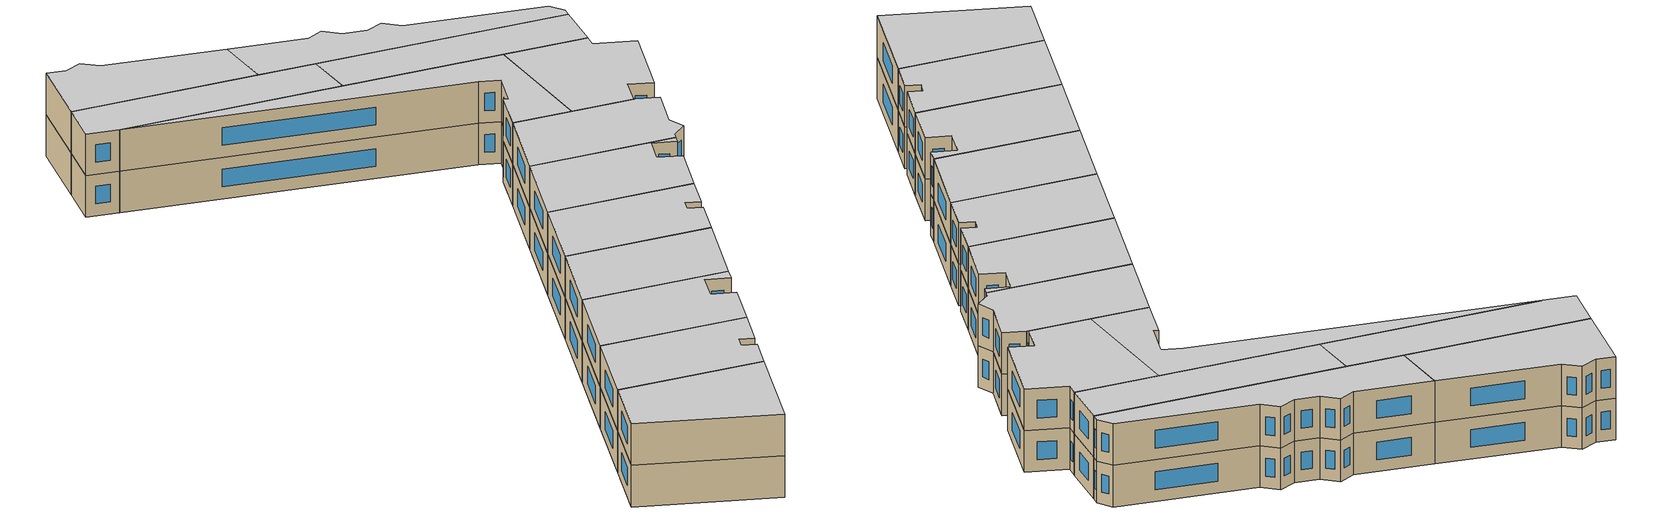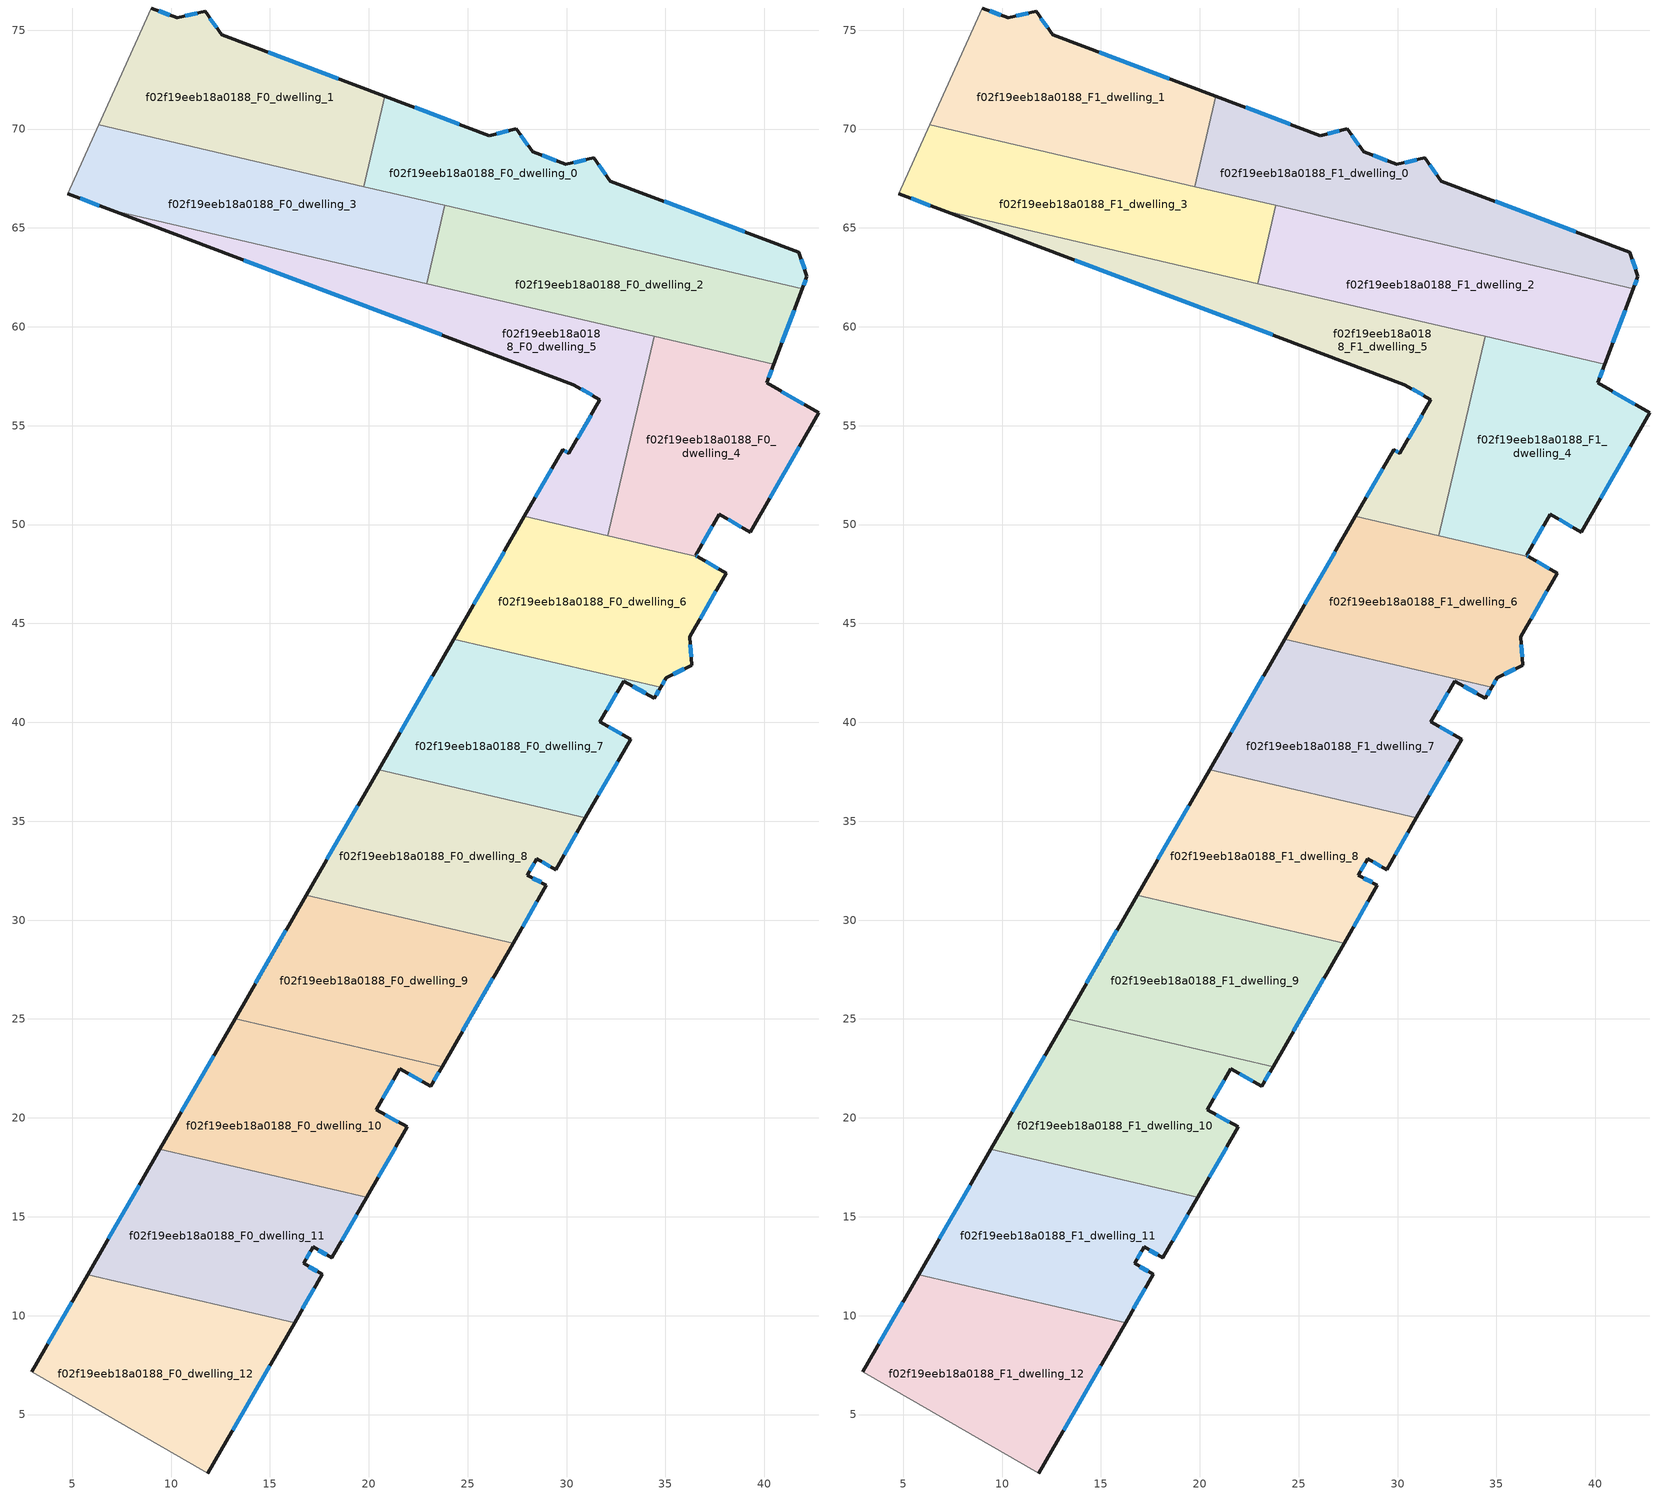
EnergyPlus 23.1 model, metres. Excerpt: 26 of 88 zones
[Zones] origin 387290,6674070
f02f19eeb18a0188_F0_dwelling_0
 floor ground (EU_floor_Construction): 41.74,63.77 42.15,62.55 41.92,61.94 19.74,67.09 20.81,71.66 26.09,69.67 27.45,70.02 28.29,68.85 29.97,68.21 31.37,68.54 32.21,67.37 z0
 wall outside (EU_wall_Construction): 41.92,61.94 42.15,62.55 41.74,63.77 32.21,67.37 31.37,68.54 29.97,68.21 28.29,68.85 27.45,70.02 26.09,69.67 20.81,71.66 z0:3
 wall to f02f19eeb18a0188_F0_dwelling_1 (EU_wall_Construction): 20.81,71.66 19.74,67.09 z0:3
 wall to f02f19eeb18a0188_F0_dwelling_2 (EU_wall_Construction): 23.85,66.14 41.92,61.94 z0:3
 wall to f02f19eeb18a0188_F0_dwelling_3 (EU_wall_Construction): 19.74,67.09 23.85,66.14 z0:3
 window (EU_Window_Construction): 28.05,69.18 27.69,69.68 / 29.49,68.39 28.77,68.67 / 30.97,68.44 30.37,68.3 / 31.97,67.7 31.61,68.2 / 39.02,64.8 34.94,66.34 / 42.03,62.9 41.86,63.42 / 41.99,62.11 42.09,62.37 / 24.58,70.24 22.32,71.09 / 27.06,69.92 26.48,69.77 z0.86:2.14
f02f19eeb18a0188_F0_dwelling_1
 floor ground (EU_floor_Construction): 20.81,71.66 19.74,67.09 6.34,70.21 9,76.12 10.32,75.62 11.72,75.95 12.56,74.78 z0
 wall outside (EU_wall_Construction): 20.81,71.66 12.56,74.78 11.72,75.95 10.32,75.62 9,76.12 z0:3
 wall adiabatic (EU_wall_Construction): 9,76.12 6.34,70.21 z0:3
 wall to f02f19eeb18a0188_F0_dwelling_3 (EU_wall_Construction): 6.34,70.21 19.74,67.09 z0:3
 window (EU_Window_Construction): 18.45,72.55 14.92,73.89 / 9.94,75.77 9.38,75.98 / 11.32,75.86 10.72,75.72 / 12.32,75.11 11.96,75.62 z0.86:2.14
f02f19eeb18a0188_F0_dwelling_10
 floor ground (EU_floor_Construction): 23.7,22.59 23.12,21.59 21.56,22.49 20.37,20.41 21.95,19.54 19.89,15.98 9.43,18.41 13.24,25.02 z0
 wall outside (EU_wall_Construction): 19.89,15.98 21.95,19.54 20.37,20.41 21.56,22.49 23.12,21.59 23.7,22.59 / 13.24,25.02 9.43,18.41 z0:3
 wall to f02f19eeb18a0188_F0_dwelling_11 (EU_wall_Construction): 9.43,18.41 19.89,15.98 z0:3
 wall to f02f19eeb18a0188_F0_dwelling_9 (EU_wall_Construction): 23.7,22.59 13.24,25.02 z0:3
 window (EU_Window_Construction): 22.01,22.23 22.68,21.84 / 20.71,21 21.22,21.89 / 21.49,19.79 20.82,20.16 / 20.48,17 21.36,18.52 / 12.15,23.13 10.52,20.3 / 23.29,21.87 23.54,22.3 z0.86:2.14
f02f19eeb18a0188_F0_dwelling_11
 floor ground (EU_floor_Construction): 19.89,15.98 18.13,12.92 17.18,13.47 16.7,12.64 17.65,12.09 16.24,9.64 5.78,12.07 9.43,18.41 z0
 wall outside (EU_wall_Construction): 16.24,9.64 17.65,12.09 16.7,12.64 17.18,13.47 18.13,12.92 19.89,15.98 / 9.43,18.41 5.78,12.07 z0:3
 wall to f02f19eeb18a0188_F0_dwelling_12 (EU_wall_Construction): 5.78,12.07 16.24,9.64 z0:3
 window (EU_Window_Construction): 17.45,13.32 17.86,13.08 / 16.84,12.88 17.04,13.24 / 17.38,12.25 16.97,12.48 / 16.64,10.34 17.25,11.39 / 8.39,16.6 6.82,13.88 / 18.63,13.8 19.39,15.11 z0.86:2.14
f02f19eeb18a0188_F0_dwelling_12
 floor ground (EU_floor_Construction): 16.24,9.64 11.86,2.04 2.96,7.17 5.78,12.07 z0
 wall outside (EU_wall_Construction): 5.78,12.07 2.96,7.17 / 11.86,2.04 16.24,9.64 z0:3
 wall adiabatic (EU_wall_Construction): 2.96,7.17 11.86,2.04 z0:3
 window (EU_Window_Construction): 4.97,10.67 3.76,8.57 / 13.11,4.21 14.99,7.47 z0.86:2.14
f02f19eeb18a0188_F0_dwelling_2
 floor ground (EU_floor_Construction): 41.92,61.94 40.48,58.11 22.93,62.19 23.85,66.14 z0
 wall outside (EU_wall_Construction): 40.48,58.11 41.92,61.94 z0:3
 wall to f02f19eeb18a0188_F0_dwelling_3 (EU_wall_Construction): 23.85,66.14 22.93,62.19 z0:3
 wall to f02f19eeb18a0188_F0_dwelling_5 (EU_wall_Construction): 22.93,62.19 34.42,59.52 z0:3
 wall to f02f19eeb18a0188_F0_dwelling_4 (EU_wall_Construction): 34.42,59.52 40.48,58.11 z0:3
 window (EU_Window_Construction): 40.89,59.2 41.51,60.84 z0.86:2.14
f02f19eeb18a0188_F0_dwelling_3
 floor ground (EU_floor_Construction): 23.85,66.14 22.93,62.19 6.99,65.89 4.77,66.73 6.34,70.21 z0
 wall outside (EU_wall_Construction): 4.77,66.73 6.99,65.89 z0:3
 wall adiabatic (EU_wall_Construction): 6.34,70.21 4.77,66.73 z0:3
 wall to f02f19eeb18a0188_F0_dwelling_5 (EU_wall_Construction): 6.99,65.89 22.93,62.19 z0:3
 window (EU_Window_Construction): 5.41,66.49 6.36,66.13 z0.86:2.14
f02f19eeb18a0188_F0_dwelling_4
 floor ground (EU_floor_Construction): 40.48,58.11 40.12,57.16 42.75,55.65 39.28,49.62 37.72,50.52 36.52,48.44 36.63,48.37 32.08,49.43 34.42,59.52 z0
 wall outside (EU_wall_Construction): 36.63,48.37 36.52,48.44 37.72,50.52 39.28,49.62 42.75,55.65 40.12,57.16 40.48,58.11 z0:3
 wall to f02f19eeb18a0188_F0_dwelling_5 (EU_wall_Construction): 34.42,59.52 32.08,49.43 z0:3
 wall to f02f19eeb18a0188_F0_dwelling_6 (EU_wall_Construction): 32.08,49.43 36.63,48.37 z0:3
 window (EU_Window_Construction): 40.27,51.34 41.75,53.93 / 38.16,50.26 38.83,49.88 / 36.86,49.03 37.37,49.92 / 36.6,48.39 36.55,48.42 / 40.22,57.43 40.37,57.84 / 42,56.08 40.87,56.73 z0.86:2.14
f02f19eeb18a0188_F0_dwelling_5
 floor ground (EU_floor_Construction): 34.42,59.52 32.08,49.43 27.87,50.41 29.81,53.78 30.12,53.6 31.68,56.31 30.35,57.08 6.99,65.89 z0
 wall outside (EU_wall_Construction): 6.99,65.89 30.35,57.08 31.68,56.31 30.12,53.6 29.81,53.78 27.87,50.41 z0:3
 wall to f02f19eeb18a0188_F0_dwelling_6 (EU_wall_Construction): 27.87,50.41 32.08,49.43 z0:3
 window (EU_Window_Construction): 30.03,53.65 29.9,53.73 / 31.24,55.54 30.57,54.37 / 30.73,56.86 31.3,56.53 / 13.67,63.38 23.68,59.6 / 29.25,52.82 28.42,51.37 z0.86:2.14
f02f19eeb18a0188_F0_dwelling_6
 floor ground (EU_floor_Construction): 36.63,48.37 38.08,47.54 36.23,44.33 36.33,42.9 35.03,42.26 34.76,41.78 24.29,44.21 27.87,50.41 z0
 wall outside (EU_wall_Construction): 34.76,41.78 35.03,42.26 36.33,42.9 36.23,44.33 38.08,47.54 36.63,48.37 / 27.87,50.41 24.29,44.21 z0:3
 wall to f02f19eeb18a0188_F0_dwelling_7 (EU_wall_Construction): 24.29,44.21 34.76,41.78 z0:3
 window (EU_Window_Construction): 36.76,45.25 37.55,46.62 / 36.3,43.31 36.26,43.92 / 35.4,42.44 35.96,42.71 / 34.84,41.91 34.95,42.12 / 26.85,48.64 25.32,45.98 / 37.66,47.78 37.04,48.14 z0.86:2.14
f02f19eeb18a0188_F0_dwelling_7
 floor ground (EU_floor_Construction): 34.76,41.78 34.43,41.22 32.9,42.07 31.68,40.04 33.24,39.14 30.95,35.17 20.49,37.6 24.29,44.21 z0
 wall outside (EU_wall_Construction): 30.95,35.17 33.24,39.14 31.68,40.04 32.9,42.07 34.43,41.22 34.76,41.78 / 24.29,44.21 20.49,37.6 z0:3
 wall to f02f19eeb18a0188_F0_dwelling_8 (EU_wall_Construction): 20.49,37.6 30.95,35.17 z0:3
 window (EU_Window_Construction): 33.34,41.83 33.99,41.46 / 32.03,40.62 32.55,41.49 / 32.79,39.39 32.12,39.78 / 31.6,36.3 32.58,38 / 23.21,42.32 21.58,39.49 / 34.53,41.38 34.66,41.62 z0.86:2.14
f02f19eeb18a0188_F0_dwelling_8
 floor ground (EU_floor_Construction): 30.95,35.17 29.44,32.55 28.49,33.1 28.01,32.27 28.98,31.76 27.3,28.84 16.84,31.27 20.49,37.6 z0
 wall outside (EU_wall_Construction): 27.3,28.84 28.98,31.76 28.01,32.27 28.49,33.1 29.44,32.55 30.95,35.17 / 20.49,37.6 16.84,31.27 z0:3
 wall to f02f19eeb18a0188_F0_dwelling_9 (EU_wall_Construction): 16.84,31.27 27.3,28.84 z0:3
 window (EU_Window_Construction): 28.76,32.95 29.17,32.71 / 28.15,32.51 28.35,32.86 / 28.71,31.9 28.29,32.12 / 27.78,29.67 28.5,30.92 / 19.45,35.79 17.88,33.08 / 29.87,33.3 30.52,34.42 z0.86:2.14
f02f19eeb18a0188_F0_dwelling_9
 floor ground (EU_floor_Construction): 27.3,28.84 23.7,22.59 13.24,25.02 16.84,31.27 z0
 wall outside (EU_wall_Construction): 16.84,31.27 13.24,25.02 / 23.7,22.59 27.3,28.84 z0:3
 window (EU_Window_Construction): 15.81,29.48 14.27,26.81 / 24.73,24.37 26.27,27.05 z0.86:2.14
f02f19eeb18a0188_F1_dwelling_0
 floor to f02f19eeb18a0188_F0_dwelling_0 (EU_floor_Construction): 41.74,63.77 42.15,62.55 41.92,61.94 19.74,67.09 20.81,71.66 26.09,69.67 27.45,70.02 28.29,68.85 29.97,68.21 31.37,68.54 32.21,67.37 z3
 wall outside (EU_wall_Construction): 41.92,61.94 42.15,62.55 41.74,63.77 32.21,67.37 31.37,68.54 29.97,68.21 28.29,68.85 27.45,70.02 26.09,69.67 20.81,71.66 z3:6
 wall to f02f19eeb18a0188_F1_dwelling_1 (EU_wall_Construction): 20.81,71.66 19.74,67.09 z3:6
 wall to f02f19eeb18a0188_F1_dwelling_2 (EU_wall_Construction): 23.85,66.14 41.92,61.94 z3:6
 wall to f02f19eeb18a0188_F1_dwelling_3 (EU_wall_Construction): 19.74,67.09 23.85,66.14 z3:6
 window (EU_Window_Construction): 28.05,69.18 27.69,69.68 / 29.49,68.39 28.77,68.67 / 30.97,68.44 30.37,68.3 / 31.97,67.7 31.61,68.2 / 39.02,64.8 34.94,66.34 / 42.03,62.9 41.86,63.42 / 41.99,62.11 42.09,62.37 / 24.58,70.24 22.32,71.09 / 27.06,69.92 26.48,69.77 z3.86:5.14
 ceiling to f02f19eeb18a0188_F2_dwelling_0 (EU_floor_Construction): 41.92,61.94 42.15,62.55 41.74,63.77 32.21,67.37 31.37,68.54 29.97,68.21 28.29,68.85 27.45,70.02 26.09,69.67 20.81,71.66 19.74,67.09 z6
f02f19eeb18a0188_F1_dwelling_1
 floor to f02f19eeb18a0188_F0_dwelling_1 (EU_floor_Construction): 20.81,71.66 19.74,67.09 6.34,70.21 9,76.12 10.32,75.62 11.72,75.95 12.56,74.78 z3
 wall outside (EU_wall_Construction): 20.81,71.66 12.56,74.78 11.72,75.95 10.32,75.62 9,76.12 z3:6
 wall adiabatic (EU_wall_Construction): 9,76.12 6.34,70.21 z3:6
 wall to f02f19eeb18a0188_F1_dwelling_3 (EU_wall_Construction): 6.34,70.21 19.74,67.09 z3:6
 window (EU_Window_Construction): 18.45,72.55 14.92,73.89 / 9.94,75.77 9.38,75.98 / 11.32,75.86 10.72,75.72 / 12.32,75.11 11.96,75.62 z3.86:5.14
 ceiling to f02f19eeb18a0188_F2_dwelling_1 (EU_floor_Construction): 19.74,67.09 20.81,71.66 12.56,74.78 11.72,75.95 10.32,75.62 9,76.12 6.34,70.21 z6
f02f19eeb18a0188_F1_dwelling_10
 floor to f02f19eeb18a0188_F0_dwelling_10 (EU_floor_Construction): 23.7,22.59 23.12,21.59 21.56,22.49 20.37,20.41 21.95,19.54 19.89,15.98 9.43,18.41 13.24,25.02 z3
 wall outside (EU_wall_Construction): 19.89,15.98 21.95,19.54 20.37,20.41 21.56,22.49 23.12,21.59 23.7,22.59 / 13.24,25.02 9.43,18.41 z3:6
 wall to f02f19eeb18a0188_F1_dwelling_11 (EU_wall_Construction): 9.43,18.41 19.89,15.98 z3:6
 wall to f02f19eeb18a0188_F1_dwelling_9 (EU_wall_Construction): 23.7,22.59 13.24,25.02 z3:6
 window (EU_Window_Construction): 22.01,22.23 22.68,21.84 / 20.71,21 21.22,21.89 / 21.49,19.79 20.82,20.16 / 20.48,17 21.36,18.52 / 12.15,23.13 10.52,20.3 / 23.29,21.87 23.54,22.3 z3.86:5.14
 ceiling to f02f19eeb18a0188_F2_dwelling_10 (EU_floor_Construction): 19.89,15.98 21.95,19.54 20.37,20.41 21.56,22.49 23.12,21.59 23.7,22.59 13.24,25.02 9.43,18.41 z6
f02f19eeb18a0188_F1_dwelling_11
 floor to f02f19eeb18a0188_F0_dwelling_11 (EU_floor_Construction): 19.89,15.98 18.13,12.92 17.18,13.47 16.7,12.64 17.65,12.09 16.24,9.64 5.78,12.07 9.43,18.41 z3
 wall outside (EU_wall_Construction): 16.24,9.64 17.65,12.09 16.7,12.64 17.18,13.47 18.13,12.92 19.89,15.98 / 9.43,18.41 5.78,12.07 z3:6
 wall to f02f19eeb18a0188_F1_dwelling_12 (EU_wall_Construction): 5.78,12.07 16.24,9.64 z3:6
 window (EU_Window_Construction): 17.45,13.32 17.86,13.08 / 16.84,12.88 17.04,13.24 / 17.38,12.25 16.97,12.48 / 16.64,10.34 17.25,11.39 / 8.39,16.6 6.82,13.88 / 18.63,13.8 19.39,15.11 z3.86:5.14
 ceiling to f02f19eeb18a0188_F2_dwelling_11 (EU_floor_Construction): 17.65,12.09 16.7,12.64 17.18,13.47 18.13,12.92 19.89,15.98 9.43,18.41 5.78,12.07 16.24,9.64 z6
f02f19eeb18a0188_F1_dwelling_12
 floor to f02f19eeb18a0188_F0_dwelling_12 (EU_floor_Construction): 16.24,9.64 11.86,2.04 2.96,7.17 5.78,12.07 z3
 wall outside (EU_wall_Construction): 5.78,12.07 2.96,7.17 / 11.86,2.04 16.24,9.64 z3:6
 wall adiabatic (EU_wall_Construction): 2.96,7.17 11.86,2.04 z3:6
 window (EU_Window_Construction): 4.97,10.67 3.76,8.57 / 13.11,4.21 14.99,7.47 z3.86:5.14
 ceiling to f02f19eeb18a0188_F2_dwelling_12 (EU_floor_Construction): 11.86,2.04 16.24,9.64 5.78,12.07 2.96,7.17 z6
f02f19eeb18a0188_F1_dwelling_2
 floor to f02f19eeb18a0188_F0_dwelling_2 (EU_floor_Construction): 41.92,61.94 40.48,58.11 22.93,62.19 23.85,66.14 z3
 wall outside (EU_wall_Construction): 40.48,58.11 41.92,61.94 z3:6
 wall to f02f19eeb18a0188_F1_dwelling_3 (EU_wall_Construction): 23.85,66.14 22.93,62.19 z3:6
 wall to f02f19eeb18a0188_F1_dwelling_5 (EU_wall_Construction): 22.93,62.19 34.42,59.52 z3:6
 wall to f02f19eeb18a0188_F1_dwelling_4 (EU_wall_Construction): 34.42,59.52 40.48,58.11 z3:6
 window (EU_Window_Construction): 40.89,59.2 41.51,60.84 z3.86:5.14
 ceiling to f02f19eeb18a0188_F2_dwelling_2 (EU_floor_Construction): 40.48,58.11 41.92,61.94 23.85,66.14 22.93,62.19 z6
f02f19eeb18a0188_F1_dwelling_3
 floor to f02f19eeb18a0188_F0_dwelling_3 (EU_floor_Construction): 23.85,66.14 22.93,62.19 6.99,65.89 4.77,66.73 6.34,70.21 z3
 wall outside (EU_wall_Construction): 4.77,66.73 6.99,65.89 z3:6
 wall adiabatic (EU_wall_Construction): 6.34,70.21 4.77,66.73 z3:6
 wall to f02f19eeb18a0188_F1_dwelling_5 (EU_wall_Construction): 6.99,65.89 22.93,62.19 z3:6
 window (EU_Window_Construction): 5.41,66.49 6.36,66.13 z3.86:5.14
 ceiling to f02f19eeb18a0188_F2_dwelling_3 (EU_floor_Construction): 22.93,62.19 23.85,66.14 6.34,70.21 4.77,66.73 6.99,65.89 z6
f02f19eeb18a0188_F1_dwelling_4
 floor to f02f19eeb18a0188_F0_dwelling_4 (EU_floor_Construction): 40.48,58.11 40.12,57.16 42.75,55.65 39.28,49.62 37.72,50.52 36.52,48.44 36.63,48.37 32.08,49.43 34.42,59.52 z3
 wall outside (EU_wall_Construction): 36.63,48.37 36.52,48.44 37.72,50.52 39.28,49.62 42.75,55.65 40.12,57.16 40.48,58.11 z3:6
 wall to f02f19eeb18a0188_F1_dwelling_5 (EU_wall_Construction): 34.42,59.52 32.08,49.43 z3:6
 wall to f02f19eeb18a0188_F1_dwelling_6 (EU_wall_Construction): 32.08,49.43 36.63,48.37 z3:6
 window (EU_Window_Construction): 40.27,51.34 41.75,53.93 / 38.16,50.26 38.83,49.88 / 36.86,49.03 37.37,49.92 / 36.6,48.39 36.55,48.42 / 40.22,57.43 40.37,57.84 / 42,56.08 40.87,56.73 z3.86:5.14
 ceiling to f02f19eeb18a0188_F2_dwelling_4 (EU_floor_Construction): 39.28,49.62 42.75,55.65 40.12,57.16 40.48,58.11 34.42,59.52 32.08,49.43 36.63,48.37 36.52,48.44 37.72,50.52 z6
f02f19eeb18a0188_F1_dwelling_5
 floor to f02f19eeb18a0188_F0_dwelling_5 (EU_floor_Construction): 34.42,59.52 32.08,49.43 27.87,50.41 29.81,53.78 30.12,53.6 31.68,56.31 30.35,57.08 6.99,65.89 z3
 wall outside (EU_wall_Construction): 6.99,65.89 30.35,57.08 31.68,56.31 30.12,53.6 29.81,53.78 27.87,50.41 z3:6
 wall to f02f19eeb18a0188_F1_dwelling_6 (EU_wall_Construction): 27.87,50.41 32.08,49.43 z3:6
 window (EU_Window_Construction): 30.03,53.65 29.9,53.73 / 31.24,55.54 30.57,54.37 / 30.73,56.86 31.3,56.53 / 13.67,63.38 23.68,59.6 / 29.25,52.82 28.42,51.37 z3.86:5.14
 ceiling to f02f19eeb18a0188_F2_dwelling_5 (EU_floor_Construction): 32.08,49.43 34.42,59.52 6.99,65.89 30.35,57.08 31.68,56.31 30.12,53.6 29.81,53.78 27.87,50.41 z6
f02f19eeb18a0188_F1_dwelling_6
 floor to f02f19eeb18a0188_F0_dwelling_6 (EU_floor_Construction): 36.63,48.37 38.08,47.54 36.23,44.33 36.33,42.9 35.03,42.26 34.76,41.78 24.29,44.21 27.87,50.41 z3
 wall outside (EU_wall_Construction): 34.76,41.78 35.03,42.26 36.33,42.9 36.23,44.33 38.08,47.54 36.63,48.37 / 27.87,50.41 24.29,44.21 z3:6
 wall to f02f19eeb18a0188_F1_dwelling_7 (EU_wall_Construction): 24.29,44.21 34.76,41.78 z3:6
 window (EU_Window_Construction): 36.76,45.25 37.55,46.62 / 36.3,43.31 36.26,43.92 / 35.4,42.44 35.96,42.71 / 34.84,41.91 34.95,42.12 / 26.85,48.64 25.32,45.98 / 37.66,47.78 37.04,48.14 z3.86:5.14
 ceiling to f02f19eeb18a0188_F2_dwelling_6 (EU_floor_Construction): 36.33,42.9 36.23,44.33 38.08,47.54 36.63,48.37 27.87,50.41 24.29,44.21 34.76,41.78 35.03,42.26 z6
f02f19eeb18a0188_F1_dwelling_7
 floor to f02f19eeb18a0188_F0_dwelling_7 (EU_floor_Construction): 34.76,41.78 34.43,41.22 32.9,42.07 31.68,40.04 33.24,39.14 30.95,35.17 20.49,37.6 24.29,44.21 z3
 wall outside (EU_wall_Construction): 30.95,35.17 33.24,39.14 31.68,40.04 32.9,42.07 34.43,41.22 34.76,41.78 / 24.29,44.21 20.49,37.6 z3:6
 wall to f02f19eeb18a0188_F1_dwelling_8 (EU_wall_Construction): 20.49,37.6 30.95,35.17 z3:6
 window (EU_Window_Construction): 33.34,41.83 33.99,41.46 / 32.03,40.62 32.55,41.49 / 32.79,39.39 32.12,39.78 / 31.6,36.3 32.58,38 / 23.21,42.32 21.58,39.49 / 34.53,41.38 34.66,41.62 z3.86:5.14
 ceiling to f02f19eeb18a0188_F2_dwelling_7 (EU_floor_Construction): 30.95,35.17 33.24,39.14 31.68,40.04 32.9,42.07 34.43,41.22 34.76,41.78 24.29,44.21 20.49,37.6 z6
f02f19eeb18a0188_F1_dwelling_8
 floor to f02f19eeb18a0188_F0_dwelling_8 (EU_floor_Construction): 30.95,35.17 29.44,32.55 28.49,33.1 28.01,32.27 28.98,31.76 27.3,28.84 16.84,31.27 20.49,37.6 z3
 wall outside (EU_wall_Construction): 27.3,28.84 28.98,31.76 28.01,32.27 28.49,33.1 29.44,32.55 30.95,35.17 / 20.49,37.6 16.84,31.27 z3:6
 wall to f02f19eeb18a0188_F1_dwelling_9 (EU_wall_Construction): 16.84,31.27 27.3,28.84 z3:6
 window (EU_Window_Construction): 28.76,32.95 29.17,32.71 / 28.15,32.51 28.35,32.86 / 28.71,31.9 28.29,32.12 / 27.78,29.67 28.5,30.92 / 19.45,35.79 17.88,33.08 / 29.87,33.3 30.52,34.42 z3.86:5.14
 ceiling to f02f19eeb18a0188_F2_dwelling_8 (EU_floor_Construction): 28.98,31.76 28.01,32.27 28.49,33.1 29.44,32.55 30.95,35.17 20.49,37.6 16.84,31.27 27.3,28.84 z6
f02f19eeb18a0188_F1_dwelling_9
 floor to f02f19eeb18a0188_F0_dwelling_9 (EU_floor_Construction): 27.3,28.84 23.7,22.59 13.24,25.02 16.84,31.27 z3
 wall outside (EU_wall_Construction): 16.84,31.27 13.24,25.02 / 23.7,22.59 27.3,28.84 z3:6
 window (EU_Window_Construction): 15.81,29.48 14.27,26.81 / 24.73,24.37 26.27,27.05 z3.86:5.14
 ceiling to f02f19eeb18a0188_F2_dwelling_9 (EU_floor_Construction): 23.7,22.59 27.3,28.84 16.84,31.27 13.24,25.02 z6
[Building]
EU S2 Campaign: North Axis=0; Terrain=City; Solar Distribution=FullExterior
[Site:Location]
Helsinki-Vantaa.AP: Latitude=60.317; Longitude=24.963; Time Zone=2; Elevation=54.6
[SizingPeriod:WeatherFileDays]
AnnualSizingPeriod: Begin Month=1; Begin Day of Month=1; End Month=12; End Day of Month=31; Day of Week for Start Day=Monday; Use Weather File Daylight Saving Period=No; Use Weather File Rain and Snow Indicators=No
[MATERIAL]
EU_InternalMass_Material: Roughness=MediumRough; Thickness=0.1; Conductivity=1; Density=1800; Specific Heat=900; Thermal Absorptance=0.9; Solar Absorptance=0.7; Visible Absorptance=0.7
[MATERIAL:NOMASS] Roughness=MediumRough; Thermal Absorptance=0.9; Solar Absorptance=0.7; Visible Absorptance=0.7
Name | Thermal Resistance
EU_wall_NoMass | 2.6932
EU_floor_NoMass | 2.22482
[WINDOWMATERIAL:SIMPLEGLAZINGSYSTEM]
EU_Window_SimpleGlazing: UFactor=2.14966; Solar Heat Gain Coefficient=0.7; Visible Transmittance=0.7
[CONSTRUCTION]
EU_wall_Construction: EU_wall_NoMass
EU_floor_Construction: EU_floor_NoMass
EU_Window_Construction: EU_Window_SimpleGlazing
EU_InternalMass_Construction: EU_InternalMass_Material
[ZONE] Type=1; Multiplier=1; Ceiling Height=autocalculate; Floor Area=autocalculate; Part of Total Floor Area=Yes
Name | Volume
f02f19eeb18a0188_F0_dwelling_0; f02f19eeb18a0188_F1_dwelling_0; f02f19eeb18a0188_F0_dwelling_3; f02f19eeb18a0188_F1_dwelling_3 | 222.335
f02f19eeb18a0188_F0_dwelling_1; f02f19eeb18a0188_F1_dwelling_1 | 222.346
f02f19eeb18a0188_F0_dwelling_10; f02f19eeb18a0188_F1_dwelling_10 | 222.356
f02f19eeb18a0188_F0_dwelling_11; f02f19eeb18a0188_F1_dwelling_11 | 222.354
f02f19eeb18a0188_F0_dwelling_12; f02f19eeb18a0188_F1_dwelling_12; f02f19eeb18a0188_F0_dwelling_2; f02f19eeb18a0188_F1_dwelling_2; f02f19eeb18a0188_F0_dwelling_9; f02f19eeb18a0188_F1_dwelling_9 | 222.352
f02f19eeb18a0188_F0_dwelling_4; f02f19eeb18a0188_F1_dwelling_4 | 222.348
f02f19eeb18a0188_F0_dwelling_5; f02f19eeb18a0188_F1_dwelling_5 | 222.327
f02f19eeb18a0188_F0_dwelling_6; f02f19eeb18a0188_F1_dwelling_6 | 222.342
f02f19eeb18a0188_F0_dwelling_7; f02f19eeb18a0188_F1_dwelling_7 | 222.341
f02f19eeb18a0188_F0_dwelling_8; f02f19eeb18a0188_F1_dwelling_8 | 222.36
[INTERNALMASS] Construction=EU_InternalMass_Construction
Name | Zone or ZoneList | Surface Area
f02f19eeb18a0188_F0_dwelling_0_EU_InternalMass | f02f19eeb18a0188_F0_dwelling_0 | 74.1124
f02f19eeb18a0188_F0_dwelling_1_EU_InternalMass | f02f19eeb18a0188_F0_dwelling_1 | 74.1165
f02f19eeb18a0188_F0_dwelling_2_EU_InternalMass | f02f19eeb18a0188_F0_dwelling_2 | 74.1171
f02f19eeb18a0188_F0_dwelling_3_EU_InternalMass | f02f19eeb18a0188_F0_dwelling_3 | 74.1113
f02f19eeb18a0188_F0_dwelling_4_EU_InternalMass | f02f19eeb18a0188_F0_dwelling_4 | 74.1171
f02f19eeb18a0188_F0_dwelling_5_EU_InternalMass | f02f19eeb18a0188_F0_dwelling_5 | 74.1096
f02f19eeb18a0188_F0_dwelling_6_EU_InternalMass | f02f19eeb18a0188_F0_dwelling_6 | 74.1139
f02f19eeb18a0188_F0_dwelling_7_EU_InternalMass | f02f19eeb18a0188_F0_dwelling_7 | 74.1138
f02f19eeb18a0188_F0_dwelling_8_EU_InternalMass | f02f19eeb18a0188_F0_dwelling_8 | 74.1196
f02f19eeb18a0188_F0_dwelling_9_EU_InternalMass | f02f19eeb18a0188_F0_dwelling_9 | 74.1174
f02f19eeb18a0188_F0_dwelling_10_EU_InternalMass | f02f19eeb18a0188_F0_dwelling_10 | 74.1187
f02f19eeb18a0188_F0_dwelling_11_EU_InternalMass | f02f19eeb18a0188_F0_dwelling_11 | 74.118
f02f19eeb18a0188_F0_dwelling_12_EU_InternalMass | f02f19eeb18a0188_F0_dwelling_12 | 74.1176
f02f19eeb18a0188_F1_dwelling_0_EU_InternalMass | f02f19eeb18a0188_F1_dwelling_0 | 74.1124
f02f19eeb18a0188_F1_dwelling_1_EU_InternalMass | f02f19eeb18a0188_F1_dwelling_1 | 74.1165
f02f19eeb18a0188_F1_dwelling_2_EU_InternalMass | f02f19eeb18a0188_F1_dwelling_2 | 74.1171
f02f19eeb18a0188_F1_dwelling_3_EU_InternalMass | f02f19eeb18a0188_F1_dwelling_3 | 74.1113
f02f19eeb18a0188_F1_dwelling_4_EU_InternalMass | f02f19eeb18a0188_F1_dwelling_4 | 74.1171
f02f19eeb18a0188_F1_dwelling_5_EU_InternalMass | f02f19eeb18a0188_F1_dwelling_5 | 74.1096
f02f19eeb18a0188_F1_dwelling_6_EU_InternalMass | f02f19eeb18a0188_F1_dwelling_6 | 74.1139
f02f19eeb18a0188_F1_dwelling_7_EU_InternalMass | f02f19eeb18a0188_F1_dwelling_7 | 74.1138
f02f19eeb18a0188_F1_dwelling_8_EU_InternalMass | f02f19eeb18a0188_F1_dwelling_8 | 74.1196
f02f19eeb18a0188_F1_dwelling_9_EU_InternalMass | f02f19eeb18a0188_F1_dwelling_9 | 74.1174
f02f19eeb18a0188_F1_dwelling_10_EU_InternalMass | f02f19eeb18a0188_F1_dwelling_10 | 74.1187
f02f19eeb18a0188_F1_dwelling_11_EU_InternalMass | f02f19eeb18a0188_F1_dwelling_11 | 74.118
f02f19eeb18a0188_F1_dwelling_12_EU_InternalMass | f02f19eeb18a0188_F1_dwelling_12 | 74.1176
[OTHEREQUIPMENT] Fuel Type=Electricity; Design Level Calculation Method=Watts/Area; Power per Zone Floor Area=1; Fraction Latent=0; Fraction Radiant=0; Fraction Lost=0; Carbon Dioxide Generation Rate=0; EndUse Subcategory=EU_Step8_InternalGains
Name | Zone or ZoneList or Space or SpaceList | Schedule
EU_Step8_InternalGain_f02f19eeb18a0188_F0_dwelling_0_f000 | f02f19eeb18a0188_F0_dwelling_0 | EU_Step8_GainSchedule_f02f19eeb18a0188_F0_dwelling_0_f000
EU_Step8_InternalGain_f02f19eeb18a0188_F0_dwelling_1_f000 | f02f19eeb18a0188_F0_dwelling_1 | EU_Step8_GainSchedule_f02f19eeb18a0188_F0_dwelling_1_f000
EU_Step8_InternalGain_f02f19eeb18a0188_F0_dwelling_2_f000 | f02f19eeb18a0188_F0_dwelling_2 | EU_Step8_GainSchedule_f02f19eeb18a0188_F0_dwelling_2_f000
EU_Step8_InternalGain_f02f19eeb18a0188_F0_dwelling_3_f000 | f02f19eeb18a0188_F0_dwelling_3 | EU_Step8_GainSchedule_f02f19eeb18a0188_F0_dwelling_3_f000
EU_Step8_InternalGain_f02f19eeb18a0188_F0_dwelling_4_f000 | f02f19eeb18a0188_F0_dwelling_4 | EU_Step8_GainSchedule_f02f19eeb18a0188_F0_dwelling_4_f000
EU_Step8_InternalGain_f02f19eeb18a0188_F0_dwelling_5_f000 | f02f19eeb18a0188_F0_dwelling_5 | EU_Step8_GainSchedule_f02f19eeb18a0188_F0_dwelling_5_f000
EU_Step8_InternalGain_f02f19eeb18a0188_F0_dwelling_6_f000 | f02f19eeb18a0188_F0_dwelling_6 | EU_Step8_GainSchedule_f02f19eeb18a0188_F0_dwelling_6_f000
EU_Step8_InternalGain_f02f19eeb18a0188_F0_dwelling_7_f000 | f02f19eeb18a0188_F0_dwelling_7 | EU_Step8_GainSchedule_f02f19eeb18a0188_F0_dwelling_7_f000
EU_Step8_InternalGain_f02f19eeb18a0188_F0_dwelling_8_f000 | f02f19eeb18a0188_F0_dwelling_8 | EU_Step8_GainSchedule_f02f19eeb18a0188_F0_dwelling_8_f000
EU_Step8_InternalGain_f02f19eeb18a0188_F0_dwelling_9_f000 | f02f19eeb18a0188_F0_dwelling_9 | EU_Step8_GainSchedule_f02f19eeb18a0188_F0_dwelling_9_f000
EU_Step8_InternalGain_f02f19eeb18a0188_F0_dwelling_10_f000 | f02f19eeb18a0188_F0_dwelling_10 | EU_Step8_GainSchedule_f02f19eeb18a0188_F0_dwelling_10_f000
EU_Step8_InternalGain_f02f19eeb18a0188_F0_dwelling_11_f000 | f02f19eeb18a0188_F0_dwelling_11 | EU_Step8_GainSchedule_f02f19eeb18a0188_F0_dwelling_11_f000
EU_Step8_InternalGain_f02f19eeb18a0188_F0_dwelling_12_f000 | f02f19eeb18a0188_F0_dwelling_12 | EU_Step8_GainSchedule_f02f19eeb18a0188_F0_dwelling_12_f000
EU_Step8_InternalGain_f02f19eeb18a0188_F1_dwelling_0_f000 | f02f19eeb18a0188_F1_dwelling_0 | EU_Step8_GainSchedule_f02f19eeb18a0188_F1_dwelling_0_f000
EU_Step8_InternalGain_f02f19eeb18a0188_F1_dwelling_1_f000 | f02f19eeb18a0188_F1_dwelling_1 | EU_Step8_GainSchedule_f02f19eeb18a0188_F1_dwelling_1_f000
EU_Step8_InternalGain_f02f19eeb18a0188_F1_dwelling_2_f000 | f02f19eeb18a0188_F1_dwelling_2 | EU_Step8_GainSchedule_f02f19eeb18a0188_F1_dwelling_2_f000
EU_Step8_InternalGain_f02f19eeb18a0188_F1_dwelling_3_f000 | f02f19eeb18a0188_F1_dwelling_3 | EU_Step8_GainSchedule_f02f19eeb18a0188_F1_dwelling_3_f000
EU_Step8_InternalGain_f02f19eeb18a0188_F1_dwelling_4_f000 | f02f19eeb18a0188_F1_dwelling_4 | EU_Step8_GainSchedule_f02f19eeb18a0188_F1_dwelling_4_f000
EU_Step8_InternalGain_f02f19eeb18a0188_F1_dwelling_5_f000 | f02f19eeb18a0188_F1_dwelling_5 | EU_Step8_GainSchedule_f02f19eeb18a0188_F1_dwelling_5_f000
EU_Step8_InternalGain_f02f19eeb18a0188_F1_dwelling_6_f000 | f02f19eeb18a0188_F1_dwelling_6 | EU_Step8_GainSchedule_f02f19eeb18a0188_F1_dwelling_6_f000
EU_Step8_InternalGain_f02f19eeb18a0188_F1_dwelling_7_f000 | f02f19eeb18a0188_F1_dwelling_7 | EU_Step8_GainSchedule_f02f19eeb18a0188_F1_dwelling_7_f000
EU_Step8_InternalGain_f02f19eeb18a0188_F1_dwelling_8_f000 | f02f19eeb18a0188_F1_dwelling_8 | EU_Step8_GainSchedule_f02f19eeb18a0188_F1_dwelling_8_f000
EU_Step8_InternalGain_f02f19eeb18a0188_F1_dwelling_9_f000 | f02f19eeb18a0188_F1_dwelling_9 | EU_Step8_GainSchedule_f02f19eeb18a0188_F1_dwelling_9_f000
EU_Step8_InternalGain_f02f19eeb18a0188_F1_dwelling_10_f000 | f02f19eeb18a0188_F1_dwelling_10 | EU_Step8_GainSchedule_f02f19eeb18a0188_F1_dwelling_10_f000
EU_Step8_InternalGain_f02f19eeb18a0188_F1_dwelling_11_f000 | f02f19eeb18a0188_F1_dwelling_11 | EU_Step8_GainSchedule_f02f19eeb18a0188_F1_dwelling_11_f000
EU_Step8_InternalGain_f02f19eeb18a0188_F1_dwelling_12_f000 | f02f19eeb18a0188_F1_dwelling_12 | EU_Step8_GainSchedule_f02f19eeb18a0188_F1_dwelling_12_f000
[ZONEVENTILATION:DESIGNFLOWRATE] Schedule=EU_AlwaysOn; Design Flow Rate Calculation Method=AirChanges/Hour; Air Changes per Hour=0.586271; Ventilation Type=Natural; Fan Pressure Rise=0; Fan Total Efficiency=1; Constant Term Coefficient=1; Temperature Term Coefficient=0; Velocity Term Coefficient=0; Velocity Squared Term Coefficient=0; Minimum Indoor Temperature=-100; Maximum Indoor Temperature=100; Delta Temperature=-100; Minimum Outdoor Temperature=-100; Maximum Outdoor Temperature=100; Maximum Wind Speed=40
Name | Zone or ZoneList or Space or SpaceList
EU_ConstantAir_f02f19eeb18a0188_F0_dwelling_0 | f02f19eeb18a0188_F0_dwelling_0
EU_ConstantAir_f02f19eeb18a0188_F0_dwelling_1 | f02f19eeb18a0188_F0_dwelling_1
EU_ConstantAir_f02f19eeb18a0188_F0_dwelling_2 | f02f19eeb18a0188_F0_dwelling_2
EU_ConstantAir_f02f19eeb18a0188_F0_dwelling_3 | f02f19eeb18a0188_F0_dwelling_3
EU_ConstantAir_f02f19eeb18a0188_F0_dwelling_4 | f02f19eeb18a0188_F0_dwelling_4
EU_ConstantAir_f02f19eeb18a0188_F0_dwelling_5 | f02f19eeb18a0188_F0_dwelling_5
EU_ConstantAir_f02f19eeb18a0188_F0_dwelling_6 | f02f19eeb18a0188_F0_dwelling_6
EU_ConstantAir_f02f19eeb18a0188_F0_dwelling_7 | f02f19eeb18a0188_F0_dwelling_7
EU_ConstantAir_f02f19eeb18a0188_F0_dwelling_8 | f02f19eeb18a0188_F0_dwelling_8
EU_ConstantAir_f02f19eeb18a0188_F0_dwelling_9 | f02f19eeb18a0188_F0_dwelling_9
EU_ConstantAir_f02f19eeb18a0188_F0_dwelling_10 | f02f19eeb18a0188_F0_dwelling_10
EU_ConstantAir_f02f19eeb18a0188_F0_dwelling_11 | f02f19eeb18a0188_F0_dwelling_11
EU_ConstantAir_f02f19eeb18a0188_F0_dwelling_12 | f02f19eeb18a0188_F0_dwelling_12
EU_ConstantAir_f02f19eeb18a0188_F1_dwelling_0 | f02f19eeb18a0188_F1_dwelling_0
EU_ConstantAir_f02f19eeb18a0188_F1_dwelling_1 | f02f19eeb18a0188_F1_dwelling_1
EU_ConstantAir_f02f19eeb18a0188_F1_dwelling_2 | f02f19eeb18a0188_F1_dwelling_2
EU_ConstantAir_f02f19eeb18a0188_F1_dwelling_3 | f02f19eeb18a0188_F1_dwelling_3
EU_ConstantAir_f02f19eeb18a0188_F1_dwelling_4 | f02f19eeb18a0188_F1_dwelling_4
EU_ConstantAir_f02f19eeb18a0188_F1_dwelling_5 | f02f19eeb18a0188_F1_dwelling_5
EU_ConstantAir_f02f19eeb18a0188_F1_dwelling_6 | f02f19eeb18a0188_F1_dwelling_6
EU_ConstantAir_f02f19eeb18a0188_F1_dwelling_7 | f02f19eeb18a0188_F1_dwelling_7
EU_ConstantAir_f02f19eeb18a0188_F1_dwelling_8 | f02f19eeb18a0188_F1_dwelling_8
EU_ConstantAir_f02f19eeb18a0188_F1_dwelling_9 | f02f19eeb18a0188_F1_dwelling_9
EU_ConstantAir_f02f19eeb18a0188_F1_dwelling_10 | f02f19eeb18a0188_F1_dwelling_10
EU_ConstantAir_f02f19eeb18a0188_F1_dwelling_11 | f02f19eeb18a0188_F1_dwelling_11
EU_ConstantAir_f02f19eeb18a0188_F1_dwelling_12 | f02f19eeb18a0188_F1_dwelling_12
[HVACTEMPLATE:THERMOSTAT] Constant Heating Setpoint=20; Constant Cooling Setpoint=50
EU_HeatOnly_f02f19eeb18a0188_F0_dwelling_0; EU_HeatOnly_f02f19eeb18a0188_F0_dwelling_1; EU_HeatOnly_f02f19eeb18a0188_F0_dwelling_2; EU_HeatOnly_f02f19eeb18a0188_F0_dwelling_3; EU_HeatOnly_f02f19eeb18a0188_F0_dwelling_4; EU_HeatOnly_f02f19eeb18a0188_F0_dwelling_5; EU_HeatOnly_f02f19eeb18a0188_F0_dwelling_6; EU_HeatOnly_f02f19eeb18a0188_F0_dwelling_7; EU_HeatOnly_f02f19eeb18a0188_F0_dwelling_8; EU_HeatOnly_f02f19eeb18a0188_F0_dwelling_9; EU_HeatOnly_f02f19eeb18a0188_F0_dwelling_10; EU_HeatOnly_f02f19eeb18a0188_F0_dwelling_11; EU_HeatOnly_f02f19eeb18a0188_F0_dwelling_12; EU_HeatOnly_f02f19eeb18a0188_F1_dwelling_0; EU_HeatOnly_f02f19eeb18a0188_F1_dwelling_1; EU_HeatOnly_f02f19eeb18a0188_F1_dwelling_2; EU_HeatOnly_f02f19eeb18a0188_F1_dwelling_3; EU_HeatOnly_f02f19eeb18a0188_F1_dwelling_4; EU_HeatOnly_f02f19eeb18a0188_F1_dwelling_5; EU_HeatOnly_f02f19eeb18a0188_F1_dwelling_6; EU_HeatOnly_f02f19eeb18a0188_F1_dwelling_7; EU_HeatOnly_f02f19eeb18a0188_F1_dwelling_8; EU_HeatOnly_f02f19eeb18a0188_F1_dwelling_9; EU_HeatOnly_f02f19eeb18a0188_F1_dwelling_10; EU_HeatOnly_f02f19eeb18a0188_F1_dwelling_11; EU_HeatOnly_f02f19eeb18a0188_F1_dwelling_12; EU_HeatOnly_f02f19eeb18a0188_F2_dwelling_0; EU_HeatOnly_f02f19eeb18a0188_F2_dwelling_1; EU_HeatOnly_f02f19eeb18a0188_F2_dwelling_2; EU_HeatOnly_f02f19eeb18a0188_F2_dwelling_3; EU_HeatOnly_f02f19eeb18a0188_F2_dwelling_4; EU_HeatOnly_f02f19eeb18a0188_F2_dwelling_5; EU_HeatOnly_f02f19eeb18a0188_F2_dwelling_6; EU_HeatOnly_f02f19eeb18a0188_F2_dwelling_7; EU_HeatOnly_f02f19eeb18a0188_F2_dwelling_8; EU_HeatOnly_f02f19eeb18a0188_F2_dwelling_9; EU_HeatOnly_f02f19eeb18a0188_F2_dwelling_10; EU_HeatOnly_f02f19eeb18a0188_F2_dwelling_11; EU_HeatOnly_f02f19eeb18a0188_F2_dwelling_12; EU_HeatOnly_f02f19eeb18a0188_F3_dwelling_0; EU_HeatOnly_f02f19eeb18a0188_F3_dwelling_1; EU_HeatOnly_f02f19eeb18a0188_F3_dwelling_2; EU_HeatOnly_f02f19eeb18a0188_F3_dwelling_3; EU_HeatOnly_f02f19eeb18a0188_F3_dwelling_4; EU_HeatOnly_f02f19eeb18a0188_F3_dwelling_5; EU_HeatOnly_f02f19eeb18a0188_F3_dwelling_6; EU_HeatOnly_f02f19eeb18a0188_F3_dwelling_7; EU_HeatOnly_f02f19eeb18a0188_F3_dwelling_8; EU_HeatOnly_f02f19eeb18a0188_F3_dwelling_9; EU_HeatOnly_f02f19eeb18a0188_F3_dwelling_10; EU_HeatOnly_f02f19eeb18a0188_F3_dwelling_11; EU_HeatOnly_f02f19eeb18a0188_F3_dwelling_12; EU_HeatOnly_f02f19eeb18a0188_F4_dwelling_0; EU_HeatOnly_f02f19eeb18a0188_F4_dwelling_1; EU_HeatOnly_f02f19eeb18a0188_F4_dwelling_2; EU_HeatOnly_f02f19eeb18a0188_F4_dwelling_3; EU_HeatOnly_f02f19eeb18a0188_F4_dwelling_4; EU_HeatOnly_f02f19eeb18a0188_F4_dwelling_5; EU_HeatOnly_f02f19eeb18a0188_F4_dwelling_6; EU_HeatOnly_f02f19eeb18a0188_F4_dwelling_7; EU_HeatOnly_f02f19eeb18a0188_F4_dwelling_8; EU_HeatOnly_f02f19eeb18a0188_F4_dwelling_9
[HVACTEMPLATE:ZONE:IDEALLOADSAIRSYSTEM] System Availability Schedule=EU_AlwaysOn; Maximum Heating Supply Air Temperature=50; Minimum Cooling Supply Air Temperature=13; Maximum Heating Supply Air Humidity Ratio=0.0156; Minimum Cooling Supply Air Humidity Ratio=0.0077; Heating Limit=NoLimit; Cooling Limit=NoLimit; Heating Availability Schedule=EU_AlwaysOn; Cooling Availability Schedule=EU_CoolingOff; Dehumidification Control Type=ConstantSensibleHeatRatio; Cooling Sensible Heat Ratio=0.7; Dehumidification Setpoint=60; Humidification Control Type=None; Humidification Setpoint=30; Outdoor Air Method=None; Outdoor Air Flow Rate per Person=0.00944; Outdoor Air Flow Rate per Zone Floor Area=0; Outdoor Air Flow Rate per Zone=0; Demand Controlled Ventilation Type=None; Outdoor Air Economizer Type=NoEconomizer; Heat Recovery Type=None; Sensible Heat Recovery Effectiveness=0.7; Latent Heat Recovery Effectiveness=0.65
Name | Template Thermostat
f02f19eeb18a0188_F0_dwelling_0 | EU_HeatOnly_f02f19eeb18a0188_F0_dwelling_0
f02f19eeb18a0188_F0_dwelling_1 | EU_HeatOnly_f02f19eeb18a0188_F0_dwelling_1
f02f19eeb18a0188_F0_dwelling_2 | EU_HeatOnly_f02f19eeb18a0188_F0_dwelling_2
f02f19eeb18a0188_F0_dwelling_3 | EU_HeatOnly_f02f19eeb18a0188_F0_dwelling_3
f02f19eeb18a0188_F0_dwelling_4 | EU_HeatOnly_f02f19eeb18a0188_F0_dwelling_4
f02f19eeb18a0188_F0_dwelling_5 | EU_HeatOnly_f02f19eeb18a0188_F0_dwelling_5
f02f19eeb18a0188_F0_dwelling_6 | EU_HeatOnly_f02f19eeb18a0188_F0_dwelling_6
f02f19eeb18a0188_F0_dwelling_7 | EU_HeatOnly_f02f19eeb18a0188_F0_dwelling_7
f02f19eeb18a0188_F0_dwelling_8 | EU_HeatOnly_f02f19eeb18a0188_F0_dwelling_8
f02f19eeb18a0188_F0_dwelling_9 | EU_HeatOnly_f02f19eeb18a0188_F0_dwelling_9
f02f19eeb18a0188_F0_dwelling_10 | EU_HeatOnly_f02f19eeb18a0188_F0_dwelling_10
f02f19eeb18a0188_F0_dwelling_11 | EU_HeatOnly_f02f19eeb18a0188_F0_dwelling_11
f02f19eeb18a0188_F0_dwelling_12 | EU_HeatOnly_f02f19eeb18a0188_F0_dwelling_12
f02f19eeb18a0188_F1_dwelling_0 | EU_HeatOnly_f02f19eeb18a0188_F1_dwelling_0
f02f19eeb18a0188_F1_dwelling_1 | EU_HeatOnly_f02f19eeb18a0188_F1_dwelling_1
f02f19eeb18a0188_F1_dwelling_2 | EU_HeatOnly_f02f19eeb18a0188_F1_dwelling_2
f02f19eeb18a0188_F1_dwelling_3 | EU_HeatOnly_f02f19eeb18a0188_F1_dwelling_3
f02f19eeb18a0188_F1_dwelling_4 | EU_HeatOnly_f02f19eeb18a0188_F1_dwelling_4
f02f19eeb18a0188_F1_dwelling_5 | EU_HeatOnly_f02f19eeb18a0188_F1_dwelling_5
f02f19eeb18a0188_F1_dwelling_6 | EU_HeatOnly_f02f19eeb18a0188_F1_dwelling_6
f02f19eeb18a0188_F1_dwelling_7 | EU_HeatOnly_f02f19eeb18a0188_F1_dwelling_7
f02f19eeb18a0188_F1_dwelling_8 | EU_HeatOnly_f02f19eeb18a0188_F1_dwelling_8
f02f19eeb18a0188_F1_dwelling_9 | EU_HeatOnly_f02f19eeb18a0188_F1_dwelling_9
f02f19eeb18a0188_F1_dwelling_10 | EU_HeatOnly_f02f19eeb18a0188_F1_dwelling_10
f02f19eeb18a0188_F1_dwelling_11 | EU_HeatOnly_f02f19eeb18a0188_F1_dwelling_11
f02f19eeb18a0188_F1_dwelling_12 | EU_HeatOnly_f02f19eeb18a0188_F1_dwelling_12
[SIZING:ZONE] Zone Cooling Design Supply Air Temperature Input Method=SupplyAirTemperature; Zone Cooling Design Supply Air Temperature=13; Zone Heating Design Supply Air Temperature Input Method=SupplyAirTemperature; Zone Heating Design Supply Air Temperature=50; Zone Cooling Design Supply Air Humidity Ratio=0.008; Zone Heating Design Supply Air Humidity Ratio=0.008; Cooling Design Air Flow Method=DesignDay; Cooling Design Air Flow Rate=0; Cooling Minimum Air Flow per Zone Floor Area=0.000762; Cooling Minimum Air Flow=0; Cooling Minimum Air Flow Fraction=0.2; Heating Design Air Flow Method=DesignDay; Heating Design Air Flow Rate=0; Heating Maximum Air Flow per Zone Floor Area=0.002032; Heating Maximum Air Flow=0.141576; Heating Maximum Air Flow Fraction=0.3; Account for Dedicated Outdoor Air System=No; Dedicated Outdoor Air System Control Strategy=NeutralSupplyAir; Dedicated Outdoor Air Low Setpoint Temperature for Design=autosize; Dedicated Outdoor Air High Setpoint Temperature for Design=autosize; Zone Load Sizing Method=Sensible Load Only No Latent Load; Zone Latent Cooling Design Supply Air Humidity Ratio Input Method=HumidityRatioDifference; Zone Cooling Design Supply Air Humidity Ratio Difference=0.005; Zone Latent Heating Design Supply Air Humidity Ratio Input Method=HumidityRatioDifference; Zone Humidification Design Supply Air Humidity Ratio Difference=0.005
f02f19eeb18a0188_F0_dwelling_0; f02f19eeb18a0188_F0_dwelling_1; f02f19eeb18a0188_F0_dwelling_2; f02f19eeb18a0188_F0_dwelling_3; f02f19eeb18a0188_F0_dwelling_4; f02f19eeb18a0188_F0_dwelling_5; f02f19eeb18a0188_F0_dwelling_6; f02f19eeb18a0188_F0_dwelling_7; f02f19eeb18a0188_F0_dwelling_8; f02f19eeb18a0188_F0_dwelling_9; f02f19eeb18a0188_F0_dwelling_10; f02f19eeb18a0188_F0_dwelling_11; f02f19eeb18a0188_F0_dwelling_12; f02f19eeb18a0188_F1_dwelling_0; f02f19eeb18a0188_F1_dwelling_1; f02f19eeb18a0188_F1_dwelling_2; f02f19eeb18a0188_F1_dwelling_3; f02f19eeb18a0188_F1_dwelling_4; f02f19eeb18a0188_F1_dwelling_5; f02f19eeb18a0188_F1_dwelling_6; f02f19eeb18a0188_F1_dwelling_7; f02f19eeb18a0188_F1_dwelling_8; f02f19eeb18a0188_F1_dwelling_9; f02f19eeb18a0188_F1_dwelling_10; f02f19eeb18a0188_F1_dwelling_11; f02f19eeb18a0188_F1_dwelling_12
[SCHEDULE:CONSTANT]
Name | Hourly Value
EU_AlwaysOn | 1
EU_CoolingOff | 0
[SCHEDULE:FILE] Column Number=1; Rows to Skip at Top=0; Number of Hours of Data=8760; Column Separator=Comma; Interpolate to Timestep=No; Minutes per Item=60; Adjust Schedule for Daylight Savings=Yes
Name | File
EU_Step8_GainSchedule_f02f19eeb18a0188_F0_dwelling_0_f000 | ../../schedules/f02f19eeb18a0188/f02f19eeb18a0188_F0_dwelling_0_f000_gain.csv
EU_Step8_GainSchedule_f02f19eeb18a0188_F0_dwelling_1_f000 | ../../schedules/f02f19eeb18a0188/f02f19eeb18a0188_F0_dwelling_1_f000_gain.csv
EU_Step8_GainSchedule_f02f19eeb18a0188_F0_dwelling_2_f000 | ../../schedules/f02f19eeb18a0188/f02f19eeb18a0188_F0_dwelling_2_f000_gain.csv
EU_Step8_GainSchedule_f02f19eeb18a0188_F0_dwelling_3_f000 | ../../schedules/f02f19eeb18a0188/f02f19eeb18a0188_F0_dwelling_3_f000_gain.csv
EU_Step8_GainSchedule_f02f19eeb18a0188_F0_dwelling_4_f000 | ../../schedules/f02f19eeb18a0188/f02f19eeb18a0188_F0_dwelling_4_f000_gain.csv
EU_Step8_GainSchedule_f02f19eeb18a0188_F0_dwelling_5_f000 | ../../schedules/f02f19eeb18a0188/f02f19eeb18a0188_F0_dwelling_5_f000_gain.csv
EU_Step8_GainSchedule_f02f19eeb18a0188_F0_dwelling_6_f000 | ../../schedules/f02f19eeb18a0188/f02f19eeb18a0188_F0_dwelling_6_f000_gain.csv
EU_Step8_GainSchedule_f02f19eeb18a0188_F0_dwelling_7_f000 | ../../schedules/f02f19eeb18a0188/f02f19eeb18a0188_F0_dwelling_7_f000_gain.csv
EU_Step8_GainSchedule_f02f19eeb18a0188_F0_dwelling_8_f000 | ../../schedules/f02f19eeb18a0188/f02f19eeb18a0188_F0_dwelling_8_f000_gain.csv
EU_Step8_GainSchedule_f02f19eeb18a0188_F0_dwelling_9_f000 | ../../schedules/f02f19eeb18a0188/f02f19eeb18a0188_F0_dwelling_9_f000_gain.csv
EU_Step8_GainSchedule_f02f19eeb18a0188_F0_dwelling_10_f000 | ../../schedules/f02f19eeb18a0188/f02f19eeb18a0188_F0_dwelling_10_f000_gain.csv
EU_Step8_GainSchedule_f02f19eeb18a0188_F0_dwelling_11_f000 | ../../schedules/f02f19eeb18a0188/f02f19eeb18a0188_F0_dwelling_11_f000_gain.csv
EU_Step8_GainSchedule_f02f19eeb18a0188_F0_dwelling_12_f000 | ../../schedules/f02f19eeb18a0188/f02f19eeb18a0188_F0_dwelling_12_f000_gain.csv
EU_Step8_GainSchedule_f02f19eeb18a0188_F1_dwelling_0_f000 | ../../schedules/f02f19eeb18a0188/f02f19eeb18a0188_F1_dwelling_0_f000_gain.csv
EU_Step8_GainSchedule_f02f19eeb18a0188_F1_dwelling_1_f000 | ../../schedules/f02f19eeb18a0188/f02f19eeb18a0188_F1_dwelling_1_f000_gain.csv
EU_Step8_GainSchedule_f02f19eeb18a0188_F1_dwelling_2_f000 | ../../schedules/f02f19eeb18a0188/f02f19eeb18a0188_F1_dwelling_2_f000_gain.csv
EU_Step8_GainSchedule_f02f19eeb18a0188_F1_dwelling_3_f000 | ../../schedules/f02f19eeb18a0188/f02f19eeb18a0188_F1_dwelling_3_f000_gain.csv
EU_Step8_GainSchedule_f02f19eeb18a0188_F1_dwelling_4_f000 | ../../schedules/f02f19eeb18a0188/f02f19eeb18a0188_F1_dwelling_4_f000_gain.csv
EU_Step8_GainSchedule_f02f19eeb18a0188_F1_dwelling_5_f000 | ../../schedules/f02f19eeb18a0188/f02f19eeb18a0188_F1_dwelling_5_f000_gain.csv
EU_Step8_GainSchedule_f02f19eeb18a0188_F1_dwelling_6_f000 | ../../schedules/f02f19eeb18a0188/f02f19eeb18a0188_F1_dwelling_6_f000_gain.csv
EU_Step8_GainSchedule_f02f19eeb18a0188_F1_dwelling_7_f000 | ../../schedules/f02f19eeb18a0188/f02f19eeb18a0188_F1_dwelling_7_f000_gain.csv
EU_Step8_GainSchedule_f02f19eeb18a0188_F1_dwelling_8_f000 | ../../schedules/f02f19eeb18a0188/f02f19eeb18a0188_F1_dwelling_8_f000_gain.csv
EU_Step8_GainSchedule_f02f19eeb18a0188_F1_dwelling_9_f000 | ../../schedules/f02f19eeb18a0188/f02f19eeb18a0188_F1_dwelling_9_f000_gain.csv
EU_Step8_GainSchedule_f02f19eeb18a0188_F1_dwelling_10_f000 | ../../schedules/f02f19eeb18a0188/f02f19eeb18a0188_F1_dwelling_10_f000_gain.csv
EU_Step8_GainSchedule_f02f19eeb18a0188_F1_dwelling_11_f000 | ../../schedules/f02f19eeb18a0188/f02f19eeb18a0188_F1_dwelling_11_f000_gain.csv
EU_Step8_GainSchedule_f02f19eeb18a0188_F1_dwelling_12_f000 | ../../schedules/f02f19eeb18a0188/f02f19eeb18a0188_F1_dwelling_12_f000_gain.csv
